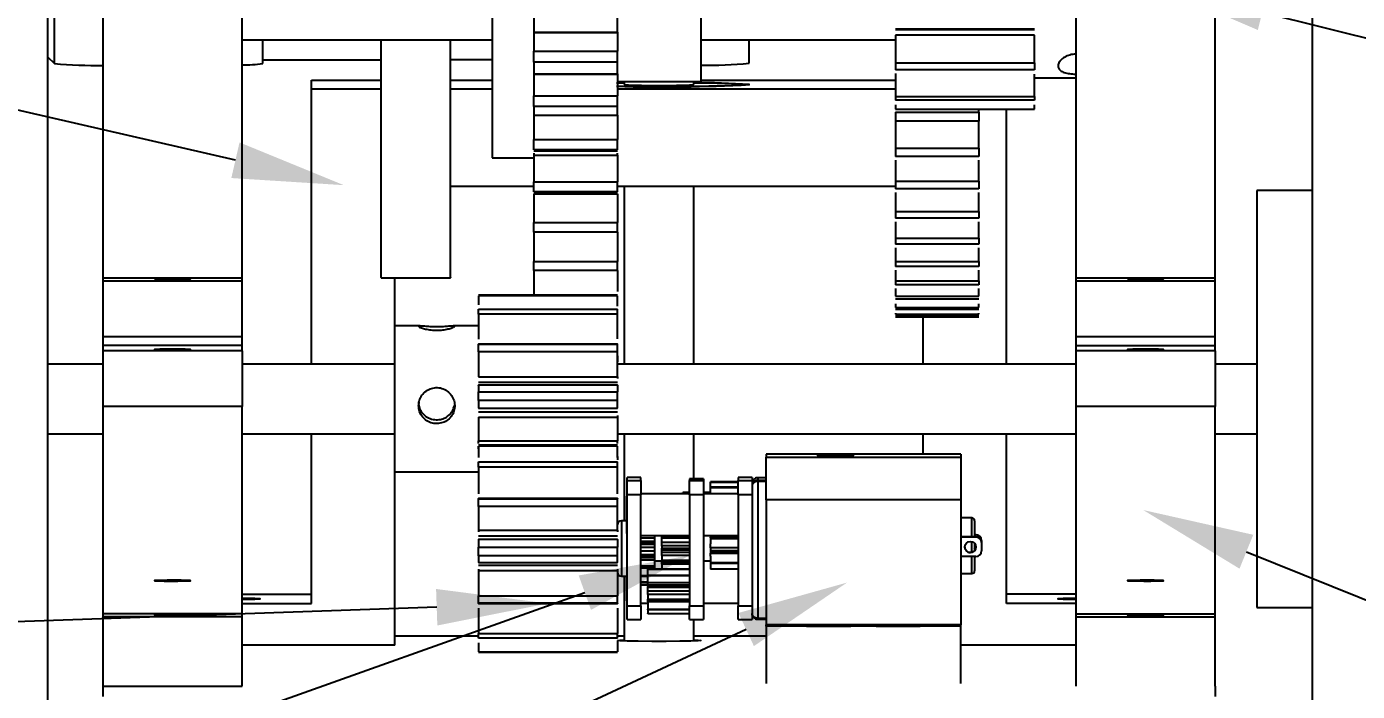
# Model space of a CAD drawing. Header units: millimetres. Extents: x 0 to 420, y 0 to 297.
# Drawn here: x 290.5 to 338.37, y 211.93 to 235.84 of the extents above; entities that cross this region are included whole.
import ezdxf
from ezdxf import colors
from ezdxf.entities.mleader import LeaderData, LeaderLine
from ezdxf.math import Vec2, Vec3

# ---------------------------------------------------------------- set-up
doc = ezdxf.new("R2010")
doc.units = ezdxf.units.MM
doc.styles.get("Standard").update_dxf_attribs({"font": 'hyswlongfangsong.ttf'})

msp = doc.modelspace()

# ---------------------------------------------------------------- linework, layer by layer
at = {"color": 7, "linetype": 'Continuous', "lineweight": 25}
for p, q in [((291.252, 265.509), (291.252, 179.379)), ((336.752, 197.109), (336.752, 265.509)), ((291.502, 234.505), (291.502, 249.501)), ((293.252, 226.786), (293.252, 248.559)), ((298.252, 226.786), (298.252, 248.559)), ((328.252, 226.784), (328.252, 248.556)), ((333.252, 226.784), (333.252, 248.556)), ((307.252, 239.673), (307.252, 231.116)), ((314.752, 238.144), (314.752, 233.866)), ((308.752, 235.634), (311.752, 235.634)), ((308.752, 235.634), (308.752, 235.624)), ((308.752, 235.624), (311.752, 235.624)), ((311.752, 235.634), (311.752, 235.624)), ((321.752, 235.757), (326.752, 235.757)), ((326.752, 235.719), (321.752, 235.719)), ((326.752, 235.531), (321.752, 235.531)), ((298.252, 235.366), (307.252, 235.366)), ((299.001, 234.507), (299.001, 235.366)), ((314.752, 235.366), (321.752, 235.366)), ((316.496, 234.516), (316.496, 235.366)), ((291.252, 234.745), (291.502, 234.505)), ((299.001, 234.645), (303.252, 234.647)), ((305.752, 234.648), (307.252, 234.649)), ((308.752, 234.948), (311.752, 234.948)), ((308.752, 234.556), (308.752, 234.948)), ((311.752, 234.556), (308.752, 234.556)), ((311.752, 234.556), (311.752, 234.948)), ((308.752, 234.134), (311.752, 234.134)), ((308.752, 234.134), (308.752, 234.124)), ((308.752, 234.124), (311.752, 234.124)), ((311.752, 234.134), (311.752, 234.124)), ((321.752, 234.539), (326.752, 234.539)), ((321.752, 234.539), (321.752, 234.284)), ((326.752, 234.284), (321.752, 234.284)), ((326.752, 234.539), (326.752, 234.284)), ((300.752, 233.914), (303.252, 233.914)), ((300.752, 233.587), (300.752, 233.914)), ((305.752, 233.914), (307.252, 233.914)), ((312.002, 233.816), (311.736, 233.813)), ((311.752, 233.866), (314.752, 233.866)), ((312.002, 233.866), (312.002, 233.75)), ((314.502, 233.75), (314.502, 233.866)), ((314.752, 233.914), (321.752, 233.914)), ((326.752, 233.991), (328.252, 233.991)), ((300.752, 223.694), (300.752, 233.587)), ((303.252, 233.587), (300.752, 233.587)), ((307.252, 233.587), (305.752, 233.587)), ((308.752, 233.347), (311.752, 233.347)), ((308.752, 232.961), (308.752, 233.347)), ((321.752, 233.587), (311.752, 233.587)), ((311.752, 232.961), (311.752, 233.347)), ((321.752, 233.326), (326.752, 233.326)), ((321.752, 233.326), (321.752, 233.186)), ((326.752, 233.186), (321.752, 233.186)), ((326.752, 233.326), (326.752, 233.186)), ((311.752, 232.961), (308.752, 232.961)), ((308.752, 232.656), (311.752, 232.656)), ((308.752, 232.656), (308.752, 232.647)), ((308.752, 232.647), (311.752, 232.647)), ((311.752, 232.656), (311.752, 232.647)), ((321.752, 232.866), (326.752, 232.866)), ((321.752, 232.866), (326.752, 232.866)), ((321.752, 232.764), (324.752, 232.764)), ((321.752, 232.764), (321.752, 232.439)), ((324.752, 232.764), (324.752, 232.866)), ((324.752, 232.764), (324.752, 232.439)), ((325.752, 223.694), (325.752, 232.866)), ((324.752, 232.439), (321.752, 232.439)), ((308.752, 231.777), (311.752, 231.777)), ((308.752, 231.4), (308.752, 231.777)), ((311.752, 231.4), (311.752, 231.777)), ((311.752, 231.4), (308.752, 231.4)), ((308.752, 231.364), (311.752, 231.364)), ((308.752, 231.284), (308.752, 231.216)), ((308.752, 231.216), (311.752, 231.216)), ((308.752, 231.216), (308.752, 231.207)), ((308.752, 231.207), (311.752, 231.207)), ((311.752, 231.216), (311.752, 231.281)), ((311.752, 231.216), (311.752, 231.207)), ((321.752, 231.468), (324.752, 231.468)), ((321.752, 231.468), (321.752, 231.167)), ((324.752, 231.468), (324.752, 231.167)), ((307.252, 231.116), (308.752, 231.116)), ((324.752, 231.167), (321.752, 231.167)), ((308.752, 230.252), (311.752, 230.252)), ((308.752, 229.888), (308.752, 230.252)), ((311.752, 229.888), (311.752, 230.252)), ((321.752, 230.272), (324.752, 230.272)), ((321.752, 230.272), (321.752, 229.997)), ((324.752, 230.272), (324.752, 229.997)), ((308.752, 230.088), (305.752, 230.088)), ((308.752, 229.888), (308.752, 229.889)), ((308.752, 229.888), (311.752, 229.888)), ((311.752, 229.888), (308.752, 229.888)), ((308.752, 229.826), (311.752, 229.826)), ((308.752, 229.817), (311.752, 229.817)), ((321.752, 230.088), (311.752, 230.088)), ((311.752, 229.889), (311.752, 229.888)), ((312.002, 230.088), (312.002, 223.694)), ((314.502, 223.694), (314.502, 230.088)), ((324.752, 229.997), (321.752, 229.997)), ((336.752, 229.944), (334.752, 229.944)), ((334.752, 229.944), (334.752, 214.944)), ((321.752, 229.187), (324.752, 229.187)), ((321.752, 229.187), (321.752, 228.941)), ((324.752, 228.941), (321.752, 228.941)), ((324.752, 229.187), (324.752, 228.941)), ((308.752, 228.786), (311.752, 228.786)), ((308.752, 228.439), (308.752, 228.786)), ((311.752, 228.439), (308.752, 228.439)), ((311.752, 228.439), (311.752, 228.786)), ((321.752, 228.223), (324.752, 228.223)), ((321.752, 228.223), (321.752, 228.008)), ((324.752, 228.008), (321.752, 228.008)), ((324.752, 228.223), (324.752, 228.008)), ((308.752, 227.393), (311.752, 227.393)), ((308.752, 227.067), (308.752, 227.393)), ((311.752, 227.067), (311.752, 227.393)), ((321.752, 227.39), (324.752, 227.39)), ((321.752, 227.39), (321.752, 227.207)), ((324.752, 227.39), (324.752, 227.207)), ((311.752, 227.067), (308.752, 227.067)), ((324.752, 227.207), (321.752, 227.207)), ((298.252, 226.786), (293.252, 226.786)), ((293.252, 226.677), (293.252, 226.786)), ((298.252, 226.677), (293.252, 226.677)), ((293.252, 224.678), (293.252, 226.677)), ((298.252, 226.677), (298.252, 226.786)), ((298.252, 224.678), (298.252, 226.677)), ((303.252, 226.798), (305.752, 226.798)), ((303.752, 225.069), (303.752, 226.798)), ((321.752, 226.693), (324.752, 226.693)), ((321.752, 226.693), (321.752, 226.545)), ((324.752, 226.545), (321.752, 226.545)), ((324.752, 226.693), (324.752, 226.545)), ((333.252, 226.784), (328.252, 226.784)), ((328.252, 226.675), (328.252, 226.784)), ((333.252, 226.675), (328.252, 226.675)), ((328.252, 224.675), (328.252, 226.675)), ((333.252, 226.675), (333.252, 226.784)), ((333.252, 224.675), (333.252, 226.675)), ((306.752, 226.189), (311.752, 226.189)), ((311.752, 226.159), (306.752, 226.159)), ((321.752, 226.141), (324.752, 226.141)), ((324.752, 226.029), (321.752, 226.029)), ((306.752, 225.669), (311.752, 225.669)), ((306.752, 225.497), (306.752, 225.669)), ((311.752, 225.497), (306.752, 225.497)), ((311.752, 225.497), (311.752, 225.669)), ((321.752, 225.87), (321.752, 225.739)), ((321.752, 225.739), (324.752, 225.739)), ((324.752, 225.664), (321.752, 225.664)), ((321.752, 225.533), (321.752, 225.49)), ((321.752, 225.49), (324.752, 225.49)), ((324.752, 225.739), (324.752, 225.869)), ((324.752, 225.49), (324.752, 225.534)), ((304.66, 225.069), (303.752, 225.069)), ((303.752, 219.819), (303.752, 225.069)), ((306.752, 225.069), (305.845, 225.069)), ((324.752, 225.452), (321.752, 225.452)), ((321.752, 225.396), (324.752, 225.396)), ((321.752, 225.395), (324.752, 225.395)), ((322.752, 223.694), (322.752, 225.395)), ((298.252, 224.678), (293.252, 224.678)), ((293.252, 224.374), (293.252, 224.678)), ((298.252, 224.374), (298.252, 224.678)), ((333.252, 224.675), (328.252, 224.675)), ((328.252, 224.371), (328.252, 224.675)), ((333.252, 224.371), (333.252, 224.675)), ((293.252, 224.374), (298.252, 224.374)), ((293.252, 224.178), (293.252, 224.374)), ((298.252, 224.178), (293.252, 224.178)), ((293.252, 222.178), (293.252, 224.178)), ((298.252, 224.178), (298.252, 224.374)), ((298.252, 224.178), (298.252, 222.178)), ((311.752, 224.415), (306.752, 224.415)), ((306.752, 224.136), (306.752, 224.411)), ((306.752, 224.411), (311.752, 224.411)), ((311.752, 224.136), (306.752, 224.136)), ((311.752, 224.136), (311.752, 224.411)), ((328.252, 224.371), (333.252, 224.371)), ((328.252, 224.175), (328.252, 224.371)), ((333.252, 224.175), (328.252, 224.175)), ((328.252, 222.176), (328.252, 224.175)), ((333.252, 224.175), (333.252, 224.371)), ((333.252, 224.175), (333.252, 222.176)), ((293.252, 223.694), (291.252, 223.694)), ((303.752, 223.694), (298.252, 223.694)), ((311.752, 224), (311.752, 223.78)), ((328.252, 223.694), (311.752, 223.694)), ((334.752, 223.694), (333.252, 223.694)), ((306.752, 223.238), (311.752, 223.238)), ((311.752, 223.238), (311.752, 223.182)), ((306.752, 223.042), (311.752, 223.042)), ((311.752, 222.939), (306.752, 222.939)), ((306.752, 222.702), (311.752, 222.702)), ((306.752, 222.387), (306.752, 222.702)), ((311.752, 222.387), (311.752, 222.702)), ((298.252, 222.178), (293.252, 222.178)), ((293.252, 214.722), (293.252, 222.178)), ((298.252, 214.722), (298.252, 222.178)), ((311.752, 222.387), (306.752, 222.387)), ((306.752, 222.112), (311.752, 222.112)), ((333.252, 222.176), (328.252, 222.176)), ((328.252, 214.72), (328.252, 222.176)), ((333.252, 214.72), (333.252, 222.176)), ((306.752, 221.984), (311.752, 221.984)), ((306.752, 221.785), (311.752, 221.785)), ((311.752, 221.844), (311.752, 221.785)), ((291.252, 221.194), (293.252, 221.194)), ((298.252, 221.194), (303.752, 221.194)), ((300.752, 215.091), (300.752, 221.194)), ((311.752, 221.194), (328.252, 221.194)), ((312.002, 221.194), (312.002, 218.066)), ((314.502, 219.565), (314.502, 221.194)), ((322.752, 220.461), (322.752, 221.194)), ((325.752, 215.091), (325.752, 221.194)), ((333.252, 221.194), (334.752, 221.194)), ((306.752, 220.934), (311.752, 220.934)), ((306.752, 220.836), (306.752, 220.934)), ((306.752, 220.794), (311.752, 220.794)), ((311.752, 220.747), (306.752, 220.747)), ((306.752, 220.651), (306.752, 220.747)), ((311.752, 220.836), (311.752, 220.934)), ((311.752, 220.651), (311.752, 220.747)), ((311.752, 220.38), (311.752, 220.249)), ((324.102, 220.461), (317.102, 220.461)), ((317.102, 220.46), (317.102, 220.461)), ((324.102, 220.46), (317.102, 220.46)), ((317.102, 220.46), (317.102, 220.351)), ((317.102, 220.351), (324.102, 220.351)), ((317.102, 218.819), (317.102, 220.351)), ((324.102, 220.461), (324.102, 220.46)), ((324.102, 220.46), (324.102, 220.351)), ((324.102, 220.351), (324.102, 218.819)), ((303.752, 219.819), (306.752, 219.819)), ((303.752, 213.592), (303.752, 219.819)), ((306.752, 220.181), (311.752, 220.181)), ((306.752, 219.994), (306.752, 220.181)), ((311.752, 219.994), (306.752, 219.994)), ((311.752, 219.994), (311.752, 220.181)), ((312.602, 219.62), (312.102, 219.62)), ((312.602, 219.62), (312.102, 219.62)), ((312.102, 219.511), (312.102, 219.62)), ((312.102, 219.62), (312.102, 219.62)), ((312.102, 219.511), (312.602, 219.511)), ((312.102, 219), (312.102, 219.511)), ((312.602, 219.511), (312.602, 219.62)), ((312.602, 219.62), (312.602, 219.62)), ((312.602, 219.511), (312.602, 219)), ((314.852, 219.565), (314.352, 219.565)), ((314.852, 219.565), (314.352, 219.565)), ((314.352, 219.565), (314.352, 219.511)), ((314.352, 219.565), (314.352, 219.565)), ((314.352, 219), (314.352, 219.511)), ((314.352, 219.511), (314.852, 219.511)), ((314.852, 219.565), (314.852, 219.511)), ((314.852, 219.565), (314.852, 219.565)), ((314.852, 219.511), (314.852, 219)), ((316.102, 219.462), (315.102, 219.462)), ((315.102, 219.451), (315.102, 219.462)), ((315.102, 219.451), (316.102, 219.451)), ((315.102, 219.437), (315.102, 219.451)), ((316.102, 219.437), (315.102, 219.437)), ((315.102, 219.282), (315.102, 219.437)), ((315.102, 219.282), (316.102, 219.282)), ((315.102, 219.247), (315.102, 219.282)), ((316.102, 219.247), (315.102, 219.247)), ((315.102, 219.027), (315.102, 219.247)), ((316.602, 219.62), (316.102, 219.62)), ((316.602, 219.62), (316.102, 219.62)), ((316.102, 219.62), (316.102, 219.511)), ((316.102, 219.62), (316.102, 219.62)), ((316.102, 219.511), (316.602, 219.511)), ((316.102, 219), (316.102, 219.511)), ((316.602, 219.62), (316.602, 219.511)), ((316.602, 219.62), (316.602, 219.62)), ((316.602, 219.511), (316.602, 219)), ((317.102, 219.611), (316.802, 219.611)), ((316.802, 219.611), (316.802, 219.52)), ((316.802, 219.611), (316.802, 219.611)), ((317.102, 219.611), (316.802, 219.611)), ((316.802, 219.52), (316.802, 219.479)), ((316.802, 219.52), (317.102, 219.52)), ((316.802, 219.479), (316.802, 214.558)), ((317.102, 219.479), (316.802, 219.479)), ((311.752, 218.869), (306.752, 218.869)), ((306.752, 218.853), (311.752, 218.853)), ((306.752, 218.57), (306.752, 218.853)), ((311.752, 218.57), (311.752, 218.853)), ((312.102, 218.952), (312.077, 218.952)), ((312.077, 218.952), (312.077, 217.602)), ((312.602, 219), (312.102, 219)), ((312.102, 215.001), (312.102, 219)), ((314.352, 219.027), (312.602, 219.027)), ((312.602, 215.001), (312.602, 219)), ((314.352, 219.083), (314.102, 219.083)), ((314.102, 219.045), (314.102, 219.083)), ((314.102, 219.045), (314.352, 219.045)), ((314.102, 219.032), (314.102, 219.045)), ((314.352, 219.032), (314.102, 219.032)), ((314.852, 219), (314.352, 219)), ((314.352, 219), (314.352, 215.001)), ((315.102, 219.083), (314.852, 219.083)), ((314.852, 219.045), (315.102, 219.045)), ((315.102, 219.032), (314.852, 219.032)), ((316.102, 219.027), (314.852, 219.027)), ((314.852, 219), (314.852, 215.001)), ((316.602, 219), (316.102, 219)), ((316.102, 219), (316.102, 215.001)), ((316.602, 219), (316.602, 215.001)), ((324.102, 218.819), (317.102, 218.819)), ((317.102, 218.819), (317.102, 214.32)), ((324.102, 218.819), (324.102, 214.32)), ((311.752, 218.57), (306.752, 218.57)), ((312.077, 218.066), (311.902, 218.066)), ((311.902, 218.066), (311.902, 217.044)), ((324.502, 218.166), (324.102, 218.166)), ((324.502, 218.166), (324.502, 218.166)), ((324.502, 217.479), (324.502, 218.166)), ((324.602, 218.066), (324.602, 217.479)), ((324.602, 218.066), (324.602, 218.066)), ((306.752, 217.72), (311.752, 217.72)), ((306.752, 217.72), (306.752, 217.662)), ((306.752, 217.521), (311.752, 217.521)), ((311.752, 217.393), (306.752, 217.393)), ((311.752, 217.72), (311.752, 217.662)), ((312.077, 217.602), (312.102, 217.602)), ((312.602, 217.527), (314.352, 217.527)), ((313.102, 217.431), (312.602, 217.431)), ((313.102, 217.322), (312.602, 217.322)), ((313.102, 217.431), (313.102, 217.527)), ((313.102, 217.313), (313.102, 217.431)), ((313.102, 217.278), (313.102, 217.322)), ((314.352, 217.517), (313.352, 217.517)), ((313.352, 217.517), (313.352, 217.5)), ((313.352, 217.5), (314.352, 217.5)), ((313.352, 217.438), (313.352, 217.5)), ((314.352, 217.438), (313.352, 217.438)), ((313.352, 217.278), (313.352, 217.438)), ((314.852, 217.527), (316.102, 217.527)), ((315.102, 217.527), (315.102, 217.476)), ((315.102, 217.454), (315.102, 217.476)), ((316.102, 217.455), (315.102, 217.455)), ((315.102, 217.455), (315.102, 217.443)), ((315.102, 217.443), (316.102, 217.443)), ((315.102, 217.443), (315.102, 217.414)), ((316.102, 217.414), (315.102, 217.414)), ((315.102, 217.414), (315.102, 217.23)), ((324.652, 217.479), (324.102, 217.479)), ((324.652, 217.476), (324.102, 217.476)), ((324.652, 217.556), (324.602, 217.556)), ((324.652, 217.553), (324.602, 217.553)), ((324.652, 217.553), (324.652, 217.556)), ((324.652, 217.476), (324.652, 217.479)), ((324.852, 217.357), (324.852, 217.353)), ((324.852, 217.353), (324.852, 217.279)), ((306.752, 217.117), (311.752, 217.117)), ((306.752, 216.802), (306.752, 217.117)), ((311.752, 216.802), (311.752, 217.117)), ((311.902, 217.044), (311.902, 216.066)), ((312.602, 217.278), (313.102, 217.278)), ((313.102, 217.212), (312.602, 217.212)), ((313.102, 217.099), (312.602, 217.099)), ((313.102, 216.975), (312.602, 216.975)), ((312.602, 216.846), (313.102, 216.846)), ((313.102, 217.212), (313.102, 217.278)), ((313.102, 217.099), (313.102, 217.212)), ((313.102, 216.975), (313.102, 217.099)), ((313.102, 216.846), (313.102, 216.975)), ((313.102, 216.781), (313.102, 216.846)), ((314.352, 217.278), (313.352, 217.278)), ((313.352, 217.155), (313.352, 217.278)), ((314.352, 217.156), (313.352, 217.156)), ((313.352, 217.156), (313.352, 217.075)), ((313.352, 217.075), (314.352, 217.075)), ((313.352, 217.009), (313.352, 217.075)), ((314.352, 217.009), (313.352, 217.009)), ((313.352, 216.937), (313.352, 217.009)), ((313.352, 216.817), (313.352, 216.939)), ((313.352, 216.937), (314.352, 216.937)), ((315.102, 217.093), (315.102, 217.233)), ((316.102, 217.093), (315.102, 217.093)), ((315.102, 217.093), (315.102, 216.99)), ((315.102, 216.99), (316.102, 216.99)), ((315.102, 216.99), (315.102, 216.957)), ((316.102, 216.957), (315.102, 216.957)), ((315.102, 216.957), (315.102, 216.899)), ((315.102, 216.899), (316.102, 216.899)), ((315.102, 216.791), (315.102, 216.899)), ((324.502, 216.929), (324.502, 217.313)), ((324.602, 217.252), (324.602, 216.99)), ((324.852, 217.279), (324.852, 217.276)), ((324.852, 217.276), (324.852, 216.976)), ((311.752, 216.802), (306.752, 216.802)), ((306.752, 216.565), (311.752, 216.565)), ((306.752, 216.464), (311.752, 216.464)), ((313.102, 216.781), (312.602, 216.781)), ((312.602, 216.747), (313.102, 216.747)), ((313.102, 216.646), (312.602, 216.646)), ((312.602, 216.438), (313.102, 216.438)), ((312.602, 216.38), (313.102, 216.38)), ((313.102, 216.38), (312.602, 216.38)), ((313.102, 216.747), (313.102, 216.781)), ((313.102, 216.646), (313.102, 216.762)), ((313.102, 216.438), (313.102, 216.646)), ((313.352, 216.604), (313.102, 216.604)), ((313.102, 216.38), (313.102, 216.438)), ((313.102, 216.38), (313.102, 216.38)), ((313.102, 216.363), (313.102, 216.38)), ((314.352, 216.817), (313.352, 216.817)), ((313.352, 216.817), (313.352, 216.648)), ((313.352, 216.648), (314.352, 216.648)), ((313.352, 216.586), (313.352, 216.648)), ((314.352, 216.586), (313.352, 216.586)), ((313.352, 216.574), (313.352, 216.586)), ((313.352, 216.574), (314.352, 216.574)), ((313.352, 216.506), (313.352, 216.574)), ((314.352, 216.506), (313.352, 216.506)), ((313.352, 216.506), (313.352, 216.327)), ((315.102, 216.604), (314.852, 216.604)), ((315.102, 216.791), (315.102, 216.566)), ((315.102, 216.566), (316.102, 216.566)), ((315.102, 216.566), (315.102, 216.542)), ((316.102, 216.542), (315.102, 216.542)), ((315.102, 216.542), (315.102, 216.541)), ((315.102, 216.541), (316.102, 216.541)), ((315.102, 216.541), (315.102, 216.333)), ((324.652, 216.776), (324.102, 216.776)), ((324.502, 216.166), (324.502, 216.776)), ((324.602, 216.776), (324.602, 216.266)), ((306.752, 216.323), (306.752, 216.268)), ((306.752, 216.268), (311.752, 216.268)), ((311.752, 216.323), (311.752, 216.268)), ((311.902, 216.066), (312.102, 216.066)), ((312.002, 216.066), (312.002, 213.737)), ((312.077, 216.066), (312.077, 215.179)), ((313.102, 216.363), (312.602, 216.363)), ((312.602, 216.097), (312.852, 216.097)), ((312.852, 216.054), (312.602, 216.054)), ((312.852, 216.327), (314.352, 216.327)), ((312.852, 216.317), (312.852, 216.327)), ((314.352, 216.317), (312.852, 216.317)), ((312.852, 216.106), (312.852, 216.317)), ((312.852, 216.106), (314.352, 216.106)), ((312.852, 216.077), (312.852, 216.106)), ((314.352, 216.077), (312.852, 216.077)), ((312.852, 215.836), (312.852, 216.077)), ((313.102, 216.327), (313.102, 216.363)), ((315.102, 216.333), (316.102, 216.333)), ((315.102, 216.333), (315.102, 216.326)), ((316.102, 216.326), (315.102, 216.326)), ((324.102, 216.166), (324.502, 216.166)), ((298.252, 215.418), (300.752, 215.418)), ((312.602, 215.862), (312.852, 215.862)), ((312.852, 215.837), (312.602, 215.837)), ((312.602, 215.757), (312.852, 215.757)), ((312.852, 215.754), (312.602, 215.754)), ((314.352, 215.836), (312.852, 215.836)), ((312.852, 215.754), (312.852, 215.836)), ((314.352, 215.749), (312.852, 215.749)), ((312.852, 215.749), (312.852, 215.704)), ((312.852, 215.704), (314.352, 215.704)), ((312.852, 215.664), (312.852, 215.704)), ((314.352, 215.664), (312.852, 215.664)), ((312.852, 215.548), (312.852, 215.664)), ((312.852, 215.411), (312.852, 215.552)), ((312.852, 215.548), (314.352, 215.548)), ((314.352, 215.411), (312.852, 215.411)), ((312.852, 215.411), (312.852, 215.247)), ((328.252, 215.418), (325.752, 215.418)), ((298.252, 215.091), (300.752, 215.091)), ((306.752, 215.368), (311.752, 215.368)), ((306.752, 215.094), (306.752, 215.368)), ((311.752, 215.094), (306.752, 215.094)), ((306.752, 215.089), (311.752, 215.089)), ((311.752, 215.094), (311.752, 215.368)), ((312.077, 215.179), (312.102, 215.179)), ((312.102, 215.001), (312.602, 215.001)), ((312.102, 214.512), (312.102, 215.001)), ((312.602, 215.104), (312.852, 215.104)), ((312.602, 215.001), (312.602, 214.512)), ((312.852, 215.247), (314.352, 215.247)), ((312.852, 215.21), (312.852, 215.247)), ((314.352, 215.21), (312.852, 215.21)), ((312.852, 215.19), (312.852, 215.21)), ((312.852, 215.19), (314.352, 215.19)), ((312.852, 215.151), (312.852, 215.19)), ((314.352, 215.151), (312.852, 215.151)), ((312.852, 215.151), (312.852, 214.882)), ((314.352, 215.001), (314.852, 215.001)), ((314.352, 214.512), (314.352, 215.001)), ((314.852, 215.104), (316.102, 215.104)), ((314.852, 215.001), (314.852, 214.512)), ((316.102, 215.001), (316.602, 215.001)), ((316.102, 214.512), (316.102, 215.001)), ((316.602, 215.001), (316.602, 214.512)), ((328.252, 215.091), (325.752, 215.091)), ((334.752, 214.944), (336.752, 214.944)), ((293.252, 214.722), (298.252, 214.722)), ((293.252, 214.614), (293.252, 214.722)), ((293.252, 214.614), (298.252, 214.614)), ((293.252, 212.114), (293.252, 214.614)), ((298.252, 214.614), (298.252, 214.722)), ((298.252, 212.114), (298.252, 214.614)), ((312.102, 214.512), (312.602, 214.512)), ((312.852, 214.882), (314.352, 214.882)), ((312.852, 214.858), (312.852, 214.882)), ((314.352, 214.858), (312.852, 214.858)), ((312.852, 214.858), (312.852, 214.723)), ((312.852, 214.723), (314.352, 214.723)), ((312.852, 214.721), (312.852, 214.723)), ((314.352, 214.721), (312.852, 214.721)), ((314.352, 214.512), (314.852, 214.512)), ((314.502, 213.737), (314.502, 214.512)), ((316.102, 214.512), (316.602, 214.512)), ((316.802, 214.558), (317.102, 214.558)), ((316.802, 214.558), (316.802, 214.521)), ((316.802, 214.521), (317.102, 214.521)), ((328.252, 214.72), (333.252, 214.72)), ((328.252, 214.611), (328.252, 214.72)), ((328.252, 214.611), (333.252, 214.611)), ((328.252, 212.113), (328.252, 214.611)), ((333.252, 214.611), (333.252, 214.72)), ((333.252, 212.113), (333.252, 214.611)), ((306.752, 214.009), (311.752, 214.009)), ((306.752, 213.837), (306.752, 214.009)), ((311.752, 213.837), (311.752, 214.009)), ((324.102, 214.32), (317.102, 214.32)), ((317.102, 214.266), (317.102, 214.32)), ((324.102, 214.266), (317.102, 214.266)), ((317.102, 214.266), (317.102, 212.211)), ((324.102, 214.266), (324.102, 214.32)), ((324.102, 212.211), (324.102, 214.266)), ((303.752, 213.592), (298.252, 213.592)), ((303.752, 213.919), (306.752, 213.919)), ((311.752, 213.837), (306.752, 213.837)), ((311.752, 213.919), (312.002, 213.919)), ((314.502, 213.919), (317.102, 213.919)), ((328.252, 213.592), (324.102, 213.592)), ((306.752, 213.35), (311.752, 213.35)), ((311.752, 213.321), (306.752, 213.321)), ((293.252, 212.114), (298.252, 212.114)), ((293.252, 211.739), (293.252, 212.114)), ((333.252, 212.113), (333.252, 211.739))]:
    msp.add_line(p, q, dxfattribs=at)
at = {"color": 7, "linetype": 'Continuous', "lineweight": 25, "flags": 128}
for points in [[(311.723, 233.813), (311.794, 233.814), (312.002, 233.816)], [(314.502, 233.816), (314.711, 233.814), (315.341, 233.805), (315.859, 233.793), (316.237, 233.778), (316.453, 233.763), (316.497, 233.746), (316.366, 233.73), (316.067, 233.715), (315.616, 233.702), (315.038, 233.691), (314.364, 233.684), (313.63, 233.68), (312.875, 233.68), (312.141, 233.684), (311.746, 233.688)], [(295.102, 226.721), (295.152, 226.715), (295.293, 226.711), (295.504, 226.708), (295.752, 226.707), (296.001, 226.708), (296.212, 226.711), (296.353, 226.715), (296.402, 226.721), (296.353, 226.726), (296.212, 226.731), (296.001, 226.734), (295.752, 226.735), (295.504, 226.734), (295.293, 226.731), (295.152, 226.726), (295.102, 226.721)], [(330.102, 226.718), (330.152, 226.713), (330.293, 226.708), (330.504, 226.705), (330.752, 226.704), (331.001, 226.705), (331.212, 226.708), (331.353, 226.713), (331.402, 226.718), (331.353, 226.724), (331.212, 226.728), (331.001, 226.731), (330.752, 226.732), (330.504, 226.731), (330.293, 226.728), (330.152, 226.724), (330.102, 226.718)], [(295.752, 224.235), (295.504, 224.234), (295.293, 224.231), (295.152, 224.227), (295.102, 224.221), (295.152, 224.216), (295.293, 224.211), (295.504, 224.208), (295.752, 224.207), (296.001, 224.208), (296.212, 224.211), (296.353, 224.216), (296.402, 224.221), (296.353, 224.227), (296.212, 224.231), (296.001, 224.234), (295.752, 224.235)], [(330.752, 224.233), (330.504, 224.232), (330.293, 224.229), (330.152, 224.224), (330.102, 224.219), (330.152, 224.213), (330.293, 224.209), (330.504, 224.206), (330.752, 224.205), (331.001, 224.206), (331.212, 224.209), (331.353, 224.213), (331.402, 224.219), (331.353, 224.224), (331.212, 224.229), (331.001, 224.232), (330.752, 224.233)], [(319.602, 220.392), (319.851, 220.393), (320.062, 220.396), (320.203, 220.4), (320.252, 220.406), (320.203, 220.411), (320.062, 220.416), (319.851, 220.419), (319.602, 220.42), (319.354, 220.419), (319.143, 220.416), (319.002, 220.411), (318.952, 220.406), (319.002, 220.4), (319.143, 220.396), (319.354, 220.393), (319.602, 220.392)], [(324.602, 217.067), (324.637, 217.123), (324.648, 217.159)], [(324.649, 217.158), (324.637, 217.12), (324.602, 217.064)], [(298.252, 215.241), (298.501, 215.242), (298.712, 215.245), (298.853, 215.249), (298.902, 215.255), (298.853, 215.26), (298.712, 215.265), (298.501, 215.268), (298.252, 215.269)], [(328.252, 215.269), (328.004, 215.268), (327.793, 215.265), (327.652, 215.26), (327.602, 215.255), (327.652, 215.249), (327.793, 215.245), (328.004, 215.242), (328.252, 215.241), (328.252, 215.241)], [(295.102, 214.676), (295.152, 214.671), (295.293, 214.666), (295.504, 214.663), (295.752, 214.662), (296.001, 214.663), (296.212, 214.666), (296.353, 214.671), (296.402, 214.676), (296.353, 214.682), (296.212, 214.686), (296.001, 214.689), (295.752, 214.69), (295.504, 214.689), (295.293, 214.686), (295.152, 214.682), (295.102, 214.676)], [(330.102, 214.674), (330.152, 214.669), (330.293, 214.664), (330.504, 214.661), (330.752, 214.66), (331.001, 214.661), (331.212, 214.664), (331.353, 214.669), (331.402, 214.674), (331.353, 214.679), (331.212, 214.684), (331.001, 214.687), (330.752, 214.688), (330.504, 214.687), (330.293, 214.684), (330.152, 214.679), (330.102, 214.674)], [(318.227, 214.293), (318.313, 214.283), (318.557, 214.275), (318.922, 214.27), (319.352, 214.268), (319.783, 214.27), (320.148, 214.275), (320.392, 214.283), (320.477, 214.293), (320.392, 214.302), (320.148, 214.31), (319.783, 214.315), (319.352, 214.317), (318.922, 214.315), (318.557, 214.31), (318.313, 214.302), (318.227, 214.293)], [(320.727, 214.293), (320.813, 214.283), (321.057, 214.275), (321.422, 214.27), (321.852, 214.268), (322.283, 214.27), (322.648, 214.275), (322.892, 214.283), (322.977, 214.293), (322.892, 214.302), (322.648, 214.31), (322.283, 214.315), (321.852, 214.317), (321.422, 214.315), (321.057, 214.31), (320.813, 214.302), (320.727, 214.293)], [(311.752, 213.755), (311.843, 213.766), (312.002, 213.773)], [(314.502, 213.773), (314.662, 213.766), (314.752, 213.755), (314.662, 213.744), (314.401, 213.734), (314.002, 213.727), (313.513, 213.723), (312.992, 213.723), (312.502, 213.727), (312.103, 213.734), (311.843, 213.744), (311.752, 213.755), (311.752, 213.755)]]:
    msp.add_lwpolyline(points, dxfattribs=at)
at = {"color": 7, "linetype": 'Continuous', "flags": 128}
for points in [[(295.942, 215.895), (296.166, 215.898), (296.326, 215.902), (296.399, 215.907), (296.374, 215.913), (296.254, 215.918), (296.057, 215.921), (295.815, 215.923), (295.562, 215.922), (295.339, 215.92), (295.178, 215.915), (295.105, 215.91), (295.131, 215.905), (295.251, 215.9), (295.447, 215.896), (295.69, 215.895), (295.942, 215.895)], [(330.942, 215.896), (331.166, 215.898), (331.326, 215.903), (331.399, 215.908), (331.374, 215.914), (331.254, 215.918), (331.057, 215.922), (330.815, 215.923), (330.562, 215.923), (330.339, 215.92), (330.178, 215.916), (330.105, 215.911), (330.131, 215.905), (330.251, 215.9), (330.447, 215.897), (330.69, 215.895), (330.942, 215.896)], [(295.942, 214.663), (296.166, 214.665), (296.326, 214.67), (296.399, 214.675), (296.374, 214.68), (296.254, 214.685), (296.057, 214.689), (295.815, 214.69), (295.562, 214.69), (295.339, 214.687), (295.178, 214.683), (295.105, 214.678), (295.131, 214.672), (295.251, 214.667), (295.447, 214.664), (295.69, 214.662), (295.942, 214.663)], [(330.942, 214.66), (331.166, 214.663), (331.326, 214.667), (331.399, 214.673), (331.374, 214.678), (331.254, 214.683), (331.057, 214.686), (330.815, 214.688), (330.562, 214.688), (330.339, 214.685), (330.178, 214.681), (330.105, 214.675), (330.131, 214.67), (330.251, 214.665), (330.447, 214.661), (330.69, 214.66), (330.942, 214.66)]]:
    msp.add_lwpolyline(points, dxfattribs=at)
at = {"color": 7, "linetype": 'Continuous', "lineweight": 25}
msp.add_circle((324.452, 217.119), 0.2, dxfattribs=at)
for centre, radius, start, end in [((293.151, 254.589), 20.152, 265.3064, 270.289), ((298.29, 239.621), 5.163, 269.5812, 277.9113), ((314.933, 251.923), 17.477, 269.4061, 275.1301), ((313.35, 292.005), 58.339, 268.40033, 273.09753), ((313.252, 256.811), 23.094, 266.8973, 273.1027), ((314.729, 210.147), 23.67, 85.7044, 90.5497), ((311.902, 217.916), 0.15, 90, 180), ((324.502, 218.066), 0.1, 0, 90), ((324.652, 217.357), 0.2, 0.0068, 90.0068), ((324.652, 217.353), 0.2, 0.0068, 90.0068), ((324.652, 217.279), 0.2, 0.0068, 90.0068), ((324.652, 217.276), 0.2, 0.0068, 90.0068), ((324.452, 217.123), 0.2, 180.0068, 270.0068), ((324.452, 217.123), 0.2, 269.9932, 359.9932), ((324.652, 216.976), 0.2, 269.9932, 359.9932), ((311.902, 216.216), 0.15, 180, 270), ((324.502, 216.266), 0.1, 270, 0)]:
    msp.add_arc(centre, radius, start, end, dxfattribs=at)
for points, knots in [([(308.752, 236.169), (308.752, 236.139), (308.752, 236.043), (308.752, 235.927), (308.752, 235.877), (308.752, 235.806), (308.752, 235.733), (308.752, 235.669), (308.752, 235.634)], [0, 0, 0, 0, 0.18705, 0.585608, 0.783425, 0.847614, 0.916243, 1, 1, 1, 1]), ([(311.752, 235.634), (311.752, 235.669), (311.752, 235.733), (311.752, 235.806), (311.752, 235.877), (311.752, 235.927), (311.752, 236.043), (311.752, 236.139), (311.752, 236.169)], [0, 0, 0, 0, 0.083757, 0.152386, 0.216575, 0.414392, 0.81295, 1, 1, 1, 1]), ([(308.752, 235.624), (308.752, 235.588), (308.752, 235.521), (308.752, 235.441), (308.752, 235.354), (308.752, 235.269), (308.752, 235.113), (308.752, 234.988), (308.752, 234.948)], [0, 0, 0, 0, 0.083757, 0.152386, 0.216575, 0.414392, 0.81295, 1, 1, 1, 1]), ([(311.752, 235.624), (311.752, 235.588), (311.752, 235.521), (311.752, 235.441), (311.752, 235.354), (311.752, 235.269), (311.752, 235.113), (311.752, 234.988), (311.752, 234.948)], [0, 0, 0, 0, 0.083757, 0.152386, 0.216575, 0.414392, 0.81295, 1, 1, 1, 1]), ([(321.752, 235.531), (321.752, 235.489), (321.752, 235.414), (321.752, 235.321), (321.752, 235.221), (321.752, 235.071), (321.752, 234.769), (321.752, 234.565), (321.752, 234.539)], [0, 0, 0, 0, 0.097265, 0.176196, 0.251012, 0.478778, 0.932445, 1, 1, 1, 1]), ([(326.752, 234.539), (326.752, 234.565), (326.752, 234.769), (326.752, 235.071), (326.752, 235.221), (326.752, 235.321), (326.752, 235.414), (326.752, 235.489), (326.752, 235.531)], [0, 0, 0, 0, 0.067555, 0.521222, 0.748988, 0.823804, 0.902735, 1, 1, 1, 1]), ([(303.252, 226.829), (303.252, 226.819), (303.252, 226.79), (303.252, 227.076), (303.252, 227.484), (303.252, 228.001), (303.252, 228.657), (303.252, 229.871), (303.252, 231.454), (303.252, 233.131), (303.252, 234.433), (303.252, 235.073), (303.252, 235.366)], [0, 0, 0, 0, 0.0683554, 0.1890381, 0.3098772, 0.3903887, 0.4706358, 0.5510663, 0.7022467, 0.8535986, 0.933013, 1, 1, 1, 1]), ([(305.752, 226.829), (305.752, 226.819), (305.752, 226.79), (305.752, 227.076), (305.752, 227.484), (305.752, 228.001), (305.752, 228.657), (305.752, 229.871), (305.752, 231.454), (305.752, 233.131), (305.752, 234.433), (305.752, 235.073), (305.752, 235.366)], [0, 0, 0, 0, 0.0683554, 0.1890381, 0.3098772, 0.3903887, 0.4706358, 0.5510663, 0.7022467, 0.8535986, 0.933013, 1, 1, 1, 1]), ([(308.752, 234.556), (308.752, 234.532), (308.752, 234.46), (308.752, 234.375), (308.752, 234.354), (308.752, 234.296), (308.752, 234.229), (308.752, 234.167), (308.752, 234.134)], [0, 0, 0, 0, 0.18705, 0.585608, 0.783425, 0.847614, 0.916243, 1, 1, 1, 1]), ([(311.752, 234.134), (311.752, 234.167), (311.752, 234.229), (311.752, 234.296), (311.752, 234.354), (311.752, 234.375), (311.752, 234.46), (311.752, 234.532), (311.752, 234.556)], [0, 0, 0, 0, 0.083757, 0.152386, 0.216575, 0.414392, 0.81295, 1, 1, 1, 1]), ([(328.252, 234.837), (328.23, 234.839), (328.138, 234.846), (327.976, 234.804), (327.796, 234.718), (327.663, 234.597), (327.596, 234.468), (327.603, 234.349), (327.68, 234.253), (327.819, 234.184), (328.008, 234.144), (328.164, 234.129), (328.244, 234.132), (328.252, 234.133)], [0, 0, 0, 0, 0.032431, 0.136285, 0.241195, 0.34903, 0.45719, 0.562627, 0.66656, 0.772328, 0.880623, 0.988233, 1, 1, 1, 1]), ([(308.752, 234.124), (308.752, 234.087), (308.752, 234.02), (308.752, 233.934), (308.752, 233.837), (308.752, 233.725), (308.752, 233.54), (308.752, 233.394), (308.752, 233.347)], [0, 0, 0, 0, 0.083757, 0.152386, 0.216575, 0.414392, 0.81295, 1, 1, 1, 1]), ([(311.752, 234.124), (311.752, 234.087), (311.752, 234.02), (311.752, 233.934), (311.752, 233.837), (311.752, 233.725), (311.752, 233.54), (311.752, 233.394), (311.752, 233.347)], [0, 0, 0, 0, 0.083757, 0.152386, 0.216575, 0.414392, 0.81295, 1, 1, 1, 1]), ([(321.752, 234.147), (321.752, 234.093), (321.752, 233.874), (321.752, 233.572), (321.752, 233.354), (321.752, 233.326)], [0, 0, 0, 0, 0.21846, 0.898706, 1, 1, 1, 1]), ([(326.752, 233.326), (326.752, 233.354), (326.752, 233.572), (326.752, 233.865), (326.752, 234.076), (326.752, 234.121)], [0, 0, 0, 0, 0.104825, 0.808784, 1, 1, 1, 1]), ([(308.752, 232.961), (308.752, 232.945), (308.752, 232.897), (308.752, 232.845), (308.752, 232.852), (308.752, 232.807), (308.752, 232.747), (308.752, 232.689), (308.752, 232.656)], [0, 0, 0, 0, 0.18705, 0.585608, 0.783425, 0.847614, 0.916243, 1, 1, 1, 1]), ([(308.752, 232.647), (308.752, 232.61), (308.752, 232.542), (308.752, 232.452), (308.752, 232.345), (308.752, 232.207), (308.752, 231.995), (308.752, 231.83), (308.752, 231.777)], [0, 0, 0, 0, 0.083757, 0.152386, 0.216575, 0.414392, 0.81295, 1, 1, 1, 1]), ([(311.752, 232.656), (311.752, 232.689), (311.752, 232.747), (311.752, 232.807), (311.752, 232.852), (311.752, 232.845), (311.752, 232.897), (311.752, 232.945), (311.752, 232.961)], [0, 0, 0, 0, 0.083757, 0.152386, 0.216575, 0.414392, 0.81295, 1, 1, 1, 1]), ([(311.752, 232.647), (311.752, 232.61), (311.752, 232.542), (311.752, 232.452), (311.752, 232.345), (311.752, 232.207), (311.752, 231.995), (311.752, 231.83), (311.752, 231.777)], [0, 0, 0, 0, 0.083757, 0.152386, 0.216575, 0.414392, 0.81295, 1, 1, 1, 1]), ([(321.752, 233.024), (321.752, 232.994), (321.752, 232.938), (321.752, 232.89), (321.752, 232.866)], [0, 0, 0, 0, 0.5197425, 1, 1, 1, 1]), ([(326.752, 232.866), (326.752, 232.89), (326.752, 232.938), (326.752, 232.994), (326.752, 233.024)], [0, 0, 0, 0, 0.4802721, 1, 1, 1, 1]), ([(321.752, 232.439), (321.752, 232.437), (321.752, 232.407), (321.752, 232.297), (321.752, 232.069), (321.752, 231.77), (321.752, 231.541), (321.752, 231.468)], [0, 0, 0, 0, 0.00496, 0.080314, 0.312536, 0.780417, 1, 1, 1, 1]), ([(324.752, 231.468), (324.752, 231.541), (324.752, 231.77), (324.752, 232.069), (324.752, 232.297), (324.752, 232.407), (324.752, 232.437), (324.752, 232.439)], [0, 0, 0, 0, 0.219583, 0.687464, 0.919686, 0.99504, 1, 1, 1, 1]), ([(308.752, 231.207), (308.752, 231.17), (308.752, 231.103), (308.752, 231.01), (308.752, 230.893), (308.752, 230.731), (308.752, 230.494), (308.752, 230.31), (308.752, 230.252)], [0, 0, 0, 0, 0.083757, 0.152386, 0.216575, 0.414392, 0.81295, 1, 1, 1, 1]), ([(311.752, 231.207), (311.752, 231.17), (311.752, 231.103), (311.752, 231.01), (311.752, 230.893), (311.752, 230.731), (311.752, 230.494), (311.752, 230.31), (311.752, 230.252)], [0, 0, 0, 0, 0.083757, 0.152386, 0.216575, 0.414392, 0.81295, 1, 1, 1, 1]), ([(321.752, 231.036), (321.752, 231.015), (321.752, 230.84), (321.752, 230.588), (321.752, 230.349), (321.752, 230.272)], [0, 0, 0, 0, 0.0832605, 0.7071834, 1, 1, 1, 1]), ([(324.752, 230.272), (324.752, 230.349), (324.752, 230.588), (324.752, 230.841), (324.752, 231.016), (324.752, 231.037)], [0, 0, 0, 0, 0.292281, 0.915062, 1, 1, 1, 1]), ([(308.752, 229.817), (308.752, 229.781), (308.752, 229.715), (308.752, 229.619), (308.752, 229.495), (308.752, 229.31), (308.752, 229.05), (308.752, 228.85), (308.752, 228.786)], [0, 0, 0, 0, 0.0837574, 0.1523862, 0.2165752, 0.4143916, 0.8129503, 1, 1, 1, 1]), ([(311.752, 229.817), (311.752, 229.781), (311.752, 229.715), (311.752, 229.619), (311.752, 229.495), (311.752, 229.31), (311.752, 229.05), (311.752, 228.85), (311.752, 228.786)], [0, 0, 0, 0, 0.083757, 0.152386, 0.216575, 0.414392, 0.81295, 1, 1, 1, 1]), ([(321.752, 229.866), (321.752, 229.72), (321.752, 229.496), (321.752, 229.266), (321.752, 229.187)], [0, 0, 0, 0, 0.656889, 1, 1, 1, 1]), ([(324.752, 229.187), (324.752, 229.266), (324.752, 229.497), (324.752, 229.721), (324.752, 229.868)], [0, 0, 0, 0, 0.3424192, 1, 1, 1, 1]), ([(321.752, 228.81), (321.752, 228.695), (321.752, 228.502), (321.752, 228.304), (321.752, 228.223)], [0, 0, 0, 0, 0.59149, 1, 1, 1, 1]), ([(324.752, 228.223), (324.752, 228.304), (324.752, 228.502), (324.752, 228.696), (324.752, 228.811)], [0, 0, 0, 0, 0.407557, 1, 1, 1, 1]), ([(308.752, 228.439), (308.752, 228.421), (308.752, 228.373), (308.752, 228.294), (308.752, 228.163), (308.752, 227.957), (308.752, 227.677), (308.752, 227.462), (308.752, 227.393)], [0, 0, 0, 0, 0.045208, 0.116724, 0.183614, 0.389753, 0.80508, 1, 1, 1, 1]), ([(311.752, 228.439), (311.752, 228.421), (311.752, 228.373), (311.752, 228.294), (311.752, 228.163), (311.752, 227.957), (311.752, 227.677), (311.752, 227.462), (311.752, 227.393)], [0, 0, 0, 0, 0.045208, 0.116724, 0.183614, 0.389753, 0.80508, 1, 1, 1, 1]), ([(321.752, 227.877), (321.752, 227.796), (321.752, 227.635), (321.752, 227.471), (321.752, 227.39)], [0, 0, 0, 0, 0.499661, 1, 1, 1, 1]), ([(324.752, 227.39), (324.752, 227.471), (324.752, 227.635), (324.752, 227.797), (324.752, 227.878)], [0, 0, 0, 0, 0.498933, 1, 1, 1, 1]), ([(308.752, 227.067), (308.752, 227.06), (308.752, 227.025), (308.752, 226.91), (308.752, 226.685), (308.752, 226.42), (308.752, 226.227), (308.752, 226.189)], [0, 0, 0, 0, 0.019964, 0.102714, 0.35773, 0.871534, 1, 1, 1, 1]), ([(311.752, 227.067), (311.752, 227.06), (311.752, 227.025), (311.752, 226.91), (311.752, 226.686), (311.752, 226.459), (311.752, 226.307)], [0, 0, 0, 0, 0.0229912, 0.1182885, 0.4119736, 1, 1, 1, 1]), ([(321.752, 227.076), (321.752, 227.03), (321.752, 226.903), (321.752, 226.775), (321.752, 226.693)], [0, 0, 0, 0, 0.3579537, 1, 1, 1, 1]), ([(324.752, 226.693), (324.752, 226.775), (324.752, 226.903), (324.752, 227.031), (324.752, 227.077)], [0, 0, 0, 0, 0.639766, 1, 1, 1, 1]), ([(306.752, 226.159), (306.752, 226.134), (306.752, 226.032), (306.752, 225.917), (306.752, 225.832)], [0, 0, 0, 0, 0.247727, 1, 1, 1, 1]), ([(311.752, 225.783), (311.752, 225.886), (311.752, 226.016), (311.752, 226.134), (311.752, 226.159)], [0, 0, 0, 0, 0.783836, 1, 1, 1, 1]), ([(321.752, 226.414), (321.752, 226.405), (321.752, 226.313), (321.752, 226.223), (321.752, 226.141)], [0, 0, 0, 0, 0.103981, 1, 1, 1, 1]), ([(324.752, 226.141), (324.752, 226.223), (324.752, 226.314), (324.752, 226.406), (324.752, 226.416)], [0, 0, 0, 0, 0.891586, 1, 1, 1, 1]), ([(306.752, 225.497), (306.752, 225.469), (306.752, 225.249), (306.752, 224.909), (306.752, 224.69), (306.752, 224.597), (306.752, 224.59)], [0, 0, 0, 0, 0.0878014, 0.6774357, 0.9734639, 1, 1, 1, 1]), ([(311.752, 224.601), (311.752, 224.605), (311.752, 224.693), (311.752, 224.909), (311.752, 225.249), (311.752, 225.469), (311.752, 225.497)], [0, 0, 0, 0, 0.014187, 0.31397, 0.911085, 1, 1, 1, 1]), ([(305.89, 225.066), (305.869, 225.067), (305.828, 225.07), (305.685, 225.057), (305.496, 225.042), (305.279, 225.035), (305.061, 225.039), (304.866, 225.053), (304.712, 225.067), (304.618, 225.071), (304.607, 225.061), (304.602, 225.057)], [0, 0, 0, 0, 0.110898, 0.223754, 0.339306, 0.454127, 0.565721, 0.676708, 0.790552, 0.90635, 1, 1, 1, 1]), ([(304.602, 225.057), (304.609, 225.049), (304.623, 225.032), (304.732, 224.989), (304.893, 224.946), (305.097, 224.917), (305.318, 224.912), (305.528, 224.932), (305.709, 224.97), (305.839, 225.013), (305.903, 225.045), (305.896, 225.053), (305.894, 225.055)], [0, 0, 0, 0, 0.105187, 0.210301, 0.317328, 0.425882, 0.532279, 0.636172, 0.741122, 0.848998, 0.9572, 1, 1, 1, 1]), ([(306.752, 225.335), (306.752, 225.304), (306.752, 225.241), (306.752, 225.144), (306.752, 225.039), (306.752, 224.984), (306.752, 224.954)], [0, 0, 0, 0, 0.228437, 0.458408, 0.701026, 1, 1, 1, 1]), ([(306.752, 224.407), (306.752, 224.41), (306.752, 224.419), (306.752, 224.414), (306.752, 224.411)], [0, 0, 0, 0, 0.379296, 1, 1, 1, 1]), ([(306.752, 224.136), (306.752, 224.111), (306.752, 223.918), (306.752, 223.637), (306.752, 223.522), (306.752, 223.438), (306.752, 223.352), (306.752, 223.278), (306.752, 223.238)], [0, 0, 0, 0, 0.067555, 0.521222, 0.748988, 0.823804, 0.902735, 1, 1, 1, 1]), ([(311.752, 224.407), (311.752, 224.41), (311.752, 224.419), (311.752, 224.414), (311.752, 224.411)], [0, 0, 0, 0, 0.379296, 1, 1, 1, 1]), ([(311.752, 223.238), (311.752, 223.278), (311.752, 223.352), (311.752, 223.438), (311.752, 223.522), (311.752, 223.637), (311.752, 223.918), (311.752, 224.111), (311.752, 224.136)], [0, 0, 0, 0, 0.097265, 0.176196, 0.251012, 0.478778, 0.932445, 1, 1, 1, 1]), ([(304.602, 222.197), (304.609, 222.126), (304.623, 221.983), (304.732, 221.794), (304.893, 221.649), (305.097, 221.564), (305.318, 221.549), (305.528, 221.605), (305.709, 221.724), (305.841, 221.897), (305.908, 222.106), (305.902, 222.326), (305.825, 222.53), (305.685, 222.701), (305.496, 222.818), (305.279, 222.864), (305.061, 222.835), (304.866, 222.738), (304.712, 222.581), (304.618, 222.391), (304.607, 222.257), (304.602, 222.197)], [0, 0, 0, 0, 0.052588, 0.105138, 0.158646, 0.212916, 0.266109, 0.31805, 0.370519, 0.424451, 0.478545, 0.531278, 0.583258, 0.636156, 0.690318, 0.744137, 0.796444, 0.848466, 0.901827, 0.956104, 1, 1, 1, 1]), ([(306.752, 222.931), (306.752, 222.933), (306.752, 222.95), (306.752, 222.828), (306.752, 222.716), (306.752, 222.702)], [0, 0, 0, 0, 0.095452, 0.882763, 1, 1, 1, 1]), ([(311.752, 222.931), (311.752, 222.933), (311.752, 222.95), (311.752, 222.828), (311.752, 222.716), (311.752, 222.702)], [0, 0, 0, 0, 0.095452, 0.882763, 1, 1, 1, 1]), ([(304.609, 222.326), (304.607, 222.307), (304.598, 222.222), (304.646, 222.076), (304.747, 221.908), (304.91, 221.774), (305.117, 221.697), (305.333, 221.691), (305.526, 221.743), (305.694, 221.847), (305.834, 222.006), (305.873, 222.15), (305.893, 222.222)], [0, 0, 0, 0, 0.029998, 0.129362, 0.231443, 0.344181, 0.463438, 0.570923, 0.666648, 0.768779, 0.884698, 1, 1, 1, 1]), ([(306.752, 222.387), (306.752, 222.371), (306.752, 222.25), (306.752, 222.113), (306.752, 222.12), (306.752, 222.121)], [0, 0, 0, 0, 0.1128692, 0.8708474, 1, 1, 1, 1]), ([(311.752, 222.121), (311.752, 222.12), (311.752, 222.113), (311.752, 222.25), (311.752, 222.371), (311.752, 222.387)], [0, 0, 0, 0, 0.129153, 0.887131, 1, 1, 1, 1]), ([(306.752, 221.785), (306.752, 221.745), (306.752, 221.673), (306.752, 221.591), (306.752, 221.514), (306.752, 221.415), (306.752, 221.145), (306.752, 220.958), (306.752, 220.934)], [0, 0, 0, 0, 0.097265, 0.176196, 0.251012, 0.478778, 0.932445, 1, 1, 1, 1]), ([(311.752, 221.785), (311.752, 221.745), (311.752, 221.673), (311.752, 221.591), (311.752, 221.514), (311.752, 221.415), (311.752, 221.145), (311.752, 220.958), (311.752, 220.934)], [0, 0, 0, 0, 0.0972649, 0.1761957, 0.251012, 0.4787776, 0.9324452, 1, 1, 1, 1]), ([(306.752, 220.747), (306.752, 220.721), (306.752, 220.594), (306.752, 220.454), (306.752, 220.343)], [0, 0, 0, 0, 0.204439, 1, 1, 1, 1]), ([(311.752, 220.343), (311.752, 220.454), (311.752, 220.594), (311.752, 220.721), (311.752, 220.747)], [0, 0, 0, 0, 0.795563, 1, 1, 1, 1]), ([(306.752, 219.994), (306.752, 219.966), (306.752, 219.747), (306.752, 219.414), (306.752, 219.18), (306.752, 219.074), (306.752, 219.04), (306.752, 219.037)], [0, 0, 0, 0, 0.081266, 0.62701, 0.901002, 0.991003, 1, 1, 1, 1]), ([(311.752, 219.037), (311.752, 219.04), (311.752, 219.074), (311.752, 219.18), (311.752, 219.414), (311.752, 219.747), (311.752, 219.966), (311.752, 219.994)], [0, 0, 0, 0, 0.008997, 0.098998, 0.37299, 0.918734, 1, 1, 1, 1]), ([(316.802, 219.611), (316.796, 219.61), (316.767, 219.61), (316.714, 219.595), (316.654, 219.551), (316.613, 219.487), (316.602, 219.436), (316.602, 219.41), (316.602, 219.41)], [0, 0, 0, 0, 0.061125, 0.274231, 0.508347, 0.752194, 0.993272, 1, 1, 1, 1]), ([(316.802, 219.52), (316.796, 219.52), (316.767, 219.519), (316.714, 219.504), (316.654, 219.461), (316.613, 219.397), (316.602, 219.347), (316.602, 219.322), (316.602, 219.321)], [0, 0, 0, 0, 0.061125, 0.274231, 0.508347, 0.752194, 0.993272, 1, 1, 1, 1]), ([(316.802, 219.479), (316.796, 219.479), (316.767, 219.478), (316.714, 219.466), (316.654, 219.432), (316.613, 219.382), (316.602, 219.342), (316.602, 219.322), (316.602, 219.321)], [0, 0, 0, 0, 0.061106, 0.274163, 0.5083, 0.752207, 0.993275, 1, 1, 1, 1]), ([(306.752, 218.848), (306.752, 218.856), (306.752, 218.868), (306.752, 218.857), (306.752, 218.853)], [0, 0, 0, 0, 0.645691, 1, 1, 1, 1]), ([(311.752, 218.848), (311.752, 218.856), (311.752, 218.868), (311.752, 218.857), (311.752, 218.853)], [0, 0, 0, 0, 0.645691, 1, 1, 1, 1]), ([(306.752, 218.57), (306.752, 218.546), (306.752, 218.359), (306.752, 218.089), (306.752, 217.991), (306.752, 217.915), (306.752, 217.833), (306.752, 217.76), (306.752, 217.72)], [0, 0, 0, 0, 0.067555, 0.521222, 0.748988, 0.823804, 0.902735, 1, 1, 1, 1]), ([(311.752, 217.72), (311.752, 217.76), (311.752, 217.833), (311.752, 217.915), (311.752, 217.991), (311.752, 218.089), (311.752, 218.359), (311.752, 218.546), (311.752, 218.57)], [0, 0, 0, 0, 0.097265, 0.176196, 0.251012, 0.478778, 0.932445, 1, 1, 1, 1]), ([(306.752, 217.384), (306.752, 217.385), (306.752, 217.392), (306.752, 217.254), (306.752, 217.132), (306.752, 217.117)], [0, 0, 0, 0, 0.130242, 0.887272, 1, 1, 1, 1]), ([(311.752, 217.384), (311.752, 217.385), (311.752, 217.392), (311.752, 217.254), (311.752, 217.132), (311.752, 217.117)], [0, 0, 0, 0, 0.130242, 0.887272, 1, 1, 1, 1]), ([(306.752, 216.802), (306.752, 216.787), (306.752, 216.676), (306.752, 216.554), (306.752, 216.572), (306.752, 216.573)], [0, 0, 0, 0, 0.117358, 0.905481, 1, 1, 1, 1]), ([(311.752, 216.573), (311.752, 216.572), (311.752, 216.554), (311.752, 216.676), (311.752, 216.787), (311.752, 216.802)], [0, 0, 0, 0, 0.094519, 0.882642, 1, 1, 1, 1]), ([(306.752, 216.268), (306.752, 216.227), (306.752, 216.154), (306.752, 216.068), (306.752, 215.983), (306.752, 215.868), (306.752, 215.586), (306.752, 215.393), (306.752, 215.368)], [0, 0, 0, 0, 0.097265, 0.176196, 0.251012, 0.478778, 0.932445, 1, 1, 1, 1]), ([(311.752, 216.268), (311.752, 216.227), (311.752, 216.154), (311.752, 216.068), (311.752, 215.983), (311.752, 215.868), (311.752, 215.586), (311.752, 215.393), (311.752, 215.368)], [0, 0, 0, 0, 0.0972649, 0.1761957, 0.251012, 0.4787776, 0.9324452, 1, 1, 1, 1]), ([(306.752, 215.094), (306.752, 215.091), (306.752, 215.086), (306.752, 215.094), (306.752, 215.097)], [0, 0, 0, 0, 0.634766, 1, 1, 1, 1]), ([(311.752, 215.097), (311.752, 215.094), (311.752, 215.086), (311.752, 215.091), (311.752, 215.094)], [0, 0, 0, 0, 0.365234, 1, 1, 1, 1]), ([(306.752, 214.915), (306.752, 214.908), (306.752, 214.816), (306.752, 214.597), (306.752, 214.257), (306.752, 214.037), (306.752, 214.009)], [0, 0, 0, 0, 0.0243431, 0.3210382, 0.9120008, 1, 1, 1, 1]), ([(311.752, 214.915), (311.752, 214.908), (311.752, 214.816), (311.752, 214.597), (311.752, 214.257), (311.752, 214.037), (311.752, 214.009)], [0, 0, 0, 0, 0.024349, 0.321042, 0.912001, 1, 1, 1, 1]), ([(316.802, 214.558), (316.796, 214.558), (316.767, 214.559), (316.714, 214.571), (316.654, 214.607), (316.613, 214.659), (316.602, 214.701), (316.602, 214.722), (316.602, 214.722)], [0, 0, 0, 0, 0.061106, 0.274163, 0.5083, 0.752207, 0.993275, 1, 1, 1, 1]), ([(316.602, 214.722), (316.602, 214.721), (316.602, 214.696), (316.613, 214.645), (316.654, 214.58), (316.714, 214.537), (316.767, 214.522), (316.796, 214.521), (316.802, 214.521)], [0, 0, 0, 0, 0.006728, 0.247806, 0.491653, 0.725769, 0.938875, 1, 1, 1, 1]), ([(306.752, 213.675), (306.752, 213.59), (306.752, 213.476), (306.752, 213.375), (306.752, 213.35)], [0, 0, 0, 0, 0.750758, 1, 1, 1, 1]), ([(311.752, 213.755), (311.752, 213.642), (311.752, 213.501), (311.752, 213.375), (311.752, 213.35)], [0, 0, 0, 0, 0.7994124, 1, 1, 1, 1])]:
    msp.add_open_spline(points, degree=3, knots=knots, dxfattribs=at)

# ---------------------------------------------------------------- leaders
ml = msp.add_multileader_mtext('Standard')
ml.set_content('13', color=256, style='STANDARD')
ml.set_leader_properties()
ml.build(insert=Vec2(0, 0))
ml.multileader.update_dxf_attribs({"text_right_attachment_type": 6, "dogleg_length": 0.36})
ctx = ml.context
ctx.base_point, ctx.plane_origin = Vec3(264.496, 239.823), Vec3(301.913, 230.134)
ctx.right_attachment, ctx.text_align_type = 6, 2
notes = []
notes.append((ctx, [(0, (1, 1, 0), (271.956, 237.023), (-1, 0), 0.36, [(0, [(301.913, 230.134)], 0, [])])]))
ctx.mtext.insert, ctx.mtext.alignment, ctx.mtext.flow_direction = Vec3(269.596, 241.823), 3, 5
ml = msp.add_multileader_mtext('Standard')
ml.set_content('5', color=256, style='STANDARD')
ml.set_leader_properties()
ml.build(insert=Vec2(0, 0))
ml.multileader.update_dxf_attribs({"text_right_attachment_type": 6, "dogleg_length": 0.36})
ctx = ml.context
ctx.base_point, ctx.plane_origin = Vec3(362.232, 229.69), Vec3(331.066, 237.313)
ctx.right_attachment = 6
notes.append((ctx, [(0, (1, 1, 0), (361.872, 229.69), (1, 0), 0.36, [(0, [(331.066, 237.313)], 0, [])])]))
ctx.mtext.insert, ctx.mtext.flow_direction = Vec3(364.232, 231.69), 5
ml = msp.add_multileader_mtext('Standard')
ml.set_content('15', color=256, style='STANDARD')
ml.set_leader_properties()
ml.build(insert=Vec2(0, 0))
ml.multileader.update_dxf_attribs({"text_right_attachment_type": 6, "dogleg_length": 0.36})
ctx = ml.context
ctx.base_point, ctx.plane_origin = Vec3(264.508, 216.612), Vec3(309.252, 215.089)
ctx.right_attachment, ctx.text_align_type = 6, 2
notes.append((ctx, [(0, (1, 1, 0), (271.956, 213.812), (-1, 0), 0.36, [(0, [(309.252, 215.089)], 0, [])])]))
ctx.mtext.insert, ctx.mtext.alignment, ctx.mtext.flow_direction = Vec3(269.596, 218.612), 3, 5
ml = msp.add_multileader_mtext('Standard')
ml.set_content('3', color=256, style='STANDARD')
ml.set_leader_properties()
ml.build(insert=Vec2(0, 0))
ml.multileader.update_dxf_attribs({"text_right_attachment_type": 6, "dogleg_length": 0.36})
ctx = ml.context
ctx.base_point, ctx.plane_origin = Vec3(362.232, 205.836), Vec3(330.67, 218.448)
ctx.right_attachment = 6
notes.append((ctx, [(0, (1, 1, 0), (361.872, 205.836), (1, 0), 0.36, [(0, [(330.67, 218.448)], 0, [])])]))
ctx.mtext.insert, ctx.mtext.flow_direction = Vec3(364.232, 207.836), 5
ml = msp.add_multileader_mtext('Standard')
ml.set_content('16', color=256, style='STANDARD')
ml.set_leader_properties()
ml.build(insert=Vec2(0, 0))
ml.multileader.update_dxf_attribs({"text_right_attachment_type": 6, "dogleg_length": 0.36})
ctx = ml.context
ctx.base_point, ctx.plane_origin = Vec3(264.468, 204.521), Vec3(314.352, 216.817)
ctx.right_attachment, ctx.text_align_type = 6, 2
notes.append((ctx, [(0, (1, 1, 0), (271.956, 201.721), (-1, 0), 0.36, [(0, [(314.352, 216.817)], 0, [])])]))
ctx.mtext.insert, ctx.mtext.alignment, ctx.mtext.flow_direction = Vec3(269.596, 206.521), 3, 5
ml = msp.add_multileader_mtext('Standard')
ml.set_content('17', color=256, style='STANDARD')
ml.set_leader_properties()
ml.build(insert=Vec2(0, 0))
ml.multileader.update_dxf_attribs({"text_right_attachment_type": 6, "dogleg_length": 0.36})
ctx = ml.context
ctx.base_point, ctx.plane_origin = Vec3(264.34, 196.269), Vec3(320.013, 215.839)
ctx.right_attachment, ctx.text_align_type = 6, 2
notes.append((ctx, [(0, (1, 1, 0), (271.956, 193.469), (-1, 0), 0.36, [(0, [(320.013, 215.839)], 0, [])])]))
ctx.mtext.insert, ctx.mtext.alignment, ctx.mtext.flow_direction = Vec3(269.596, 198.269), 3, 5
for ctx, leaders in notes:
    for number, flags, end, landing, length, lines in leaders:
        leader = LeaderData()
        leader.index, (leader.has_last_leader_line, leader.has_dogleg_vector, leader.attachment_direction) = number, flags
        leader.last_leader_point, leader.dogleg_vector, leader.dogleg_length = Vec3(end), Vec3(landing), length
        for number, points, colour, breaks in lines:
            line = LeaderLine()
            line.index, line.vertices, line.color, line.breaks = number, Vec3.list(points), colors.encode_raw_color(colour), breaks
            leader.lines.append(line)
        ctx.leaders.append(leader)

doc.saveas('drawing.dxf')
